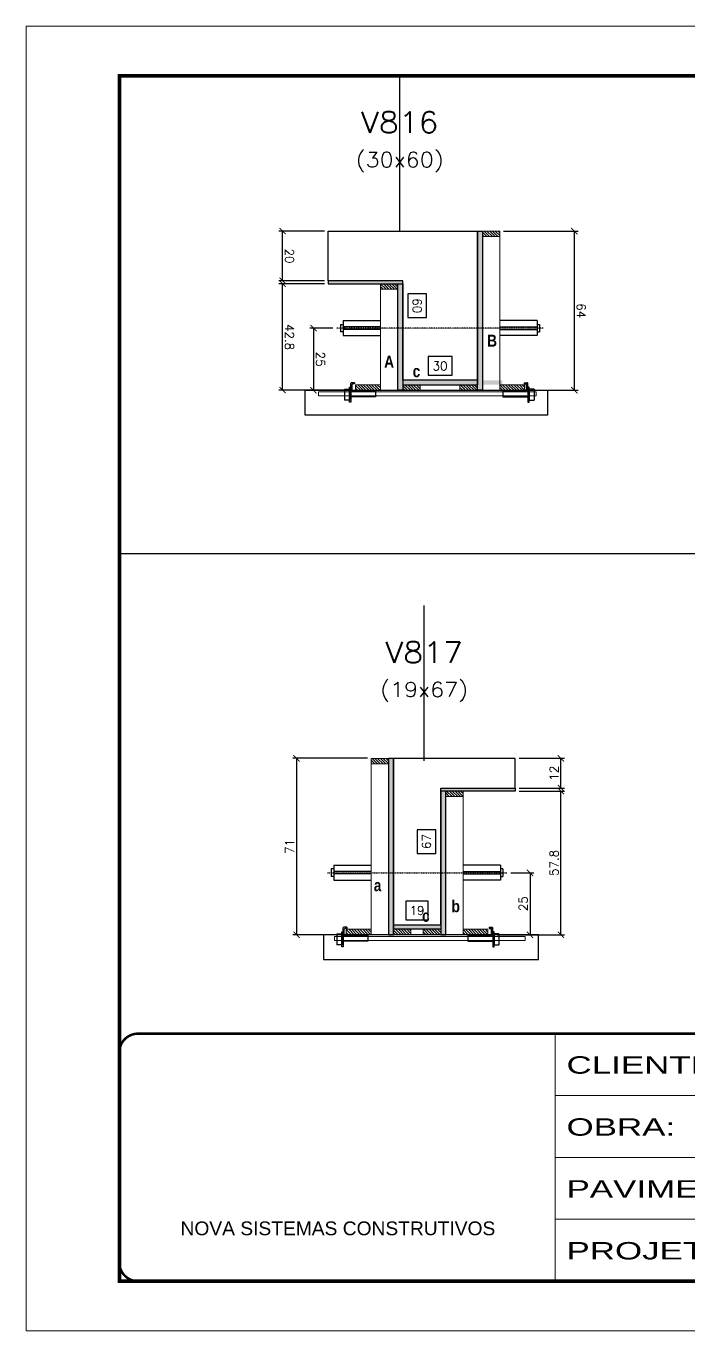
# Model space of a CAD drawing. Extents: x -20960 to -5926, y -2106 to 21915.
# Drawn here: x -9023 to -8491, y 15123 to 16173 of the extents above; entities that cross this region are included whole.
import ezdxf
from ezdxf.enums import TextEntityAlignment as Align

# ---------------------------------------------------------------- set-up
doc = ezdxf.new("R2010")
doc.units = 0
for name, pattern in [('CONTINUO', [0]), ('DASHED', [0.75, 0.5, -0.25]), ('HIDDEN', [0.375, 0.25, -0.125])]:
    doc.linetypes.add(name, pattern=pattern)
for name, color, linetype in [('barrote', 251, 'Continuous'), ('COTA', 241, 'Continuous'), ('Cota Seção (2x)', 4, 'Continuous'), ('detalhes', 4, 'Continuous'), ('Painéis', 200, 'Continuous'), ('presilha', 1, 'Continuous'), ('TENSOR', 3, 'Continuous'), ('Texto de Titulo', 7, 'Continuous'), ('Texto Qtd Sarr', 242, 'Continuous')]:
    doc.layers.add(name, color=color, linetype=linetype)
for name, color, linetype, lineweight in [('CONCRETO', 251, 'Continuous', 25), ('Folhas', 255, 'Continuous', 9), ('Hachura', 251, 'Continuous', 9), ('Madeira', 126, 'Continuous', 18), ('SARRAFO DE PRESSAO', 251, 'DASHED', 9), ('SCO-___-LAJ', 2, 'Continuous', 0), ('Texto Seção', 7, 'Continuous', 15)]:
    doc.layers.add(name, color=color, linetype=linetype, lineweight=lineweight)
doc.styles.add('ARIAL', font='arial.ttf')
doc.styles.add('Romans', font='romans.shx')
doc.styles.add('TECNICA', font='techb___.ttf', dxfattribs={"height": 10})
doc.styles.add('Tecnologia', font='')
doc.styles.get('Tecnologia').set_extended_font_data('Forgotten Futurist')
doc.dimstyles.new('Cota Seção (2x)', dxfattribs={"dimtxt": 7, "dimasz": 5, "dimexe": 3, "dimexo": 3, "dimgap": 2, "dimtad": 3, "dimdec": 1, "dimlfac": 0.5, "dimzin": 12, "dimdsep": 46, "dimtxsty": 'Romans', "dimblk": 'ARCHTICK', "dimcen": 0, "dimclrd": 4, "dimclre": 4, "dimclrt": 1, "dimadec": 1, "dimazin": 3, "dimtfac": 1, "dimtdec": 1, "dimtmove": 0, "dimatfit": 3, "dimldrblk": 'OBLIQUE', "dimfxl": 1, "dimtolj": 1, "dimtzin": 12, "dimarcsym": 0})
doc.dimstyles.new('Cota Seção interna', dxfattribs={"dimtxt": 7, "dimasz": 6, "dimexe": 0.18, "dimexo": 2, "dimgap": -4, "dimtad": 3, "dimdec": 1, "dimlfac": 0.5, "dimzin": 12, "dimdsep": 46, "dimtxsty": 'Romans', "dimblk": 'ARCHTICK', "dimcen": 0.09, "dimse1": 1, "dimse2": 1, "dimsd1": 1, "dimsd2": 1, "dimclrd": 180, "dimclre": 5, "dimclrt": 1, "dimadec": 0, "dimazin": 3, "dimtfac": 1, "dimtdec": 1, "dimtofl": 0, "dimtmove": 0, "dimatfit": 3, "dimldrblk": 'ARCHTICK', "dimfxl": 1, "dimtolj": 1, "dimtzin": 0, "dimarcsym": 0})

# ---------------------------------------------------------------- blocks, each defined once
blk = doc.blocks.new('9999999999')
at = {"color": 30, "linetype": 'CONTINUO'}
for p, q in [((98564.6, 34230.2), (98564.6, 34429.4)), ((98564.6, 34379.6), (99584, 34379.6)), ((98564.6, 34329.8), (99488, 34329.8)), ((98564.6, 34280), (99488, 34280))]:
    blk.add_line(p, q, dxfattribs=at)
at = {"color": 30, "linetype": 'CONTINUO', "const_width": 2}
blk.add_lwpolyline([(99584, 34230.2), (99584, 34414.4, 0.414214), (99569, 34429.4), (98229, 34429.4, 0.414214), (98214, 34414.4), (98214, 34245.2, 0.414214), (98229, 34230.2), (99584, 34230.2)], format="xyb", dxfattribs=at)
at = {"layer": 'Folhas'}
blk.add_lwpolyline([(98139, 34190.2), (99624, 34190.2), (99624, 35240.2), (98139, 35240.2)], close=True, dxfattribs=at)
at = {"layer": 'Folhas', "color": 30, "const_width": 3}
blk.add_lwpolyline([(98214, 34230.2), (99584, 34230.2), (99584, 35200.2), (98214, 35200.2)], close=True, dxfattribs=at)
at = {"color": 7, "linetype": 'Continuous', "ltscale": 5, "style": 'ARIAL'}
blk.add_text('NOVA SISTEMAS CONSTRUTIVOS', height=11.059, dxfattribs=at).set_placement((98263.2, 34267.2))
at = {"layer": 'Folhas', "color": 7, "style": 'Tecnologia', "width": 1.5}
for s, p in [('CLIENTE:', (98573.7, 34397.2)), ('OBRA:', (98573.7, 34347.3)), ('PAVIMENTO:', (98573.7, 34297.5)), ('PROJETO:', (98573.7, 34247.7))]:
    blk.add_text(s, height=14, dxfattribs=at).set_placement(p)
blk = doc.blocks.new('titulo1')
at = {"layer": 'Defpoints', "color": 252, "linetype": 'HIDDEN', "ltscale": 2}
blk.add_line((0, 0), (0, 125), dxfattribs=at)
at = {"layer": 'Defpoints', "style": 'Romans', "oblique": 15}
blk.add_attdef('FOLHA', text='', height=10, dxfattribs=at).set_placement((0, 15.6), align=Align.MIDDLE_CENTER)
at = {"layer": 'Texto Qtd Sarr', "color": 3, "style": 'Romans', "oblique": 15}
for tag, height, p in [('TITULO', 17, (0, 71.4)), ('SEÇÃO', 12, (0, 41.5))]:
    blk.add_attdef(tag, text='', height=height, dxfattribs=at).set_placement(p, align=Align.MIDDLE_CENTER)
blk = doc.blocks.new('_ArchTick')
at = {"color": 0, "linetype": 'ByBlock', "const_width": 0.15}
blk.add_lwpolyline([(-0.5, -0.5), (0.5, 0.5)], dxfattribs=at)
blk = doc.blocks.new('*D851')
at = {"layer": 'COTA', "color": 4, "lineweight": -2, "transparency": 16777216}
for p, q in [((-8783.5, 15965.1), (-8820.2, 15965.1)), ((-8817.2, 15879.5), (-8817.2, 15965.1)), ((-8765.9, 15879.5), (-8820.2, 15879.5))]:
    blk.add_line(p, q, dxfattribs=at)
at = {"layer": 'Defpoints', "color": 0, "transparency": 16777216}
for p in [(-8817.2, 15965.1), (-8780.5, 15965.1), (-8762.9, 15879.5)]:
    blk.add_point(p, dxfattribs=at)
at = {"layer": 'COTA', "color": 4, "lineweight": -2, "transparency": 16777216, "xscale": 5, "yscale": 5, "zscale": 5}
for p, rotation in [((-8817.2, 15965.1), 90.00098738421937), ((-8817.2, 15879.5), 270.0009873842193)]:
    blk.add_blockref('_ArchTick', p, dxfattribs=dict(at, rotation=rotation))
at = {"layer": 'COTA', "color": 1, "transparency": 16777216, "insert": (-8811.7, 15922.3), "char_height": 7, "attachment_point": 5, "rotation": 270.001, "style": 'Romans'}
blk.add_mtext('\\A1;42.8', dxfattribs=at)
blk = doc.blocks.new('_Oblique')
at = {"color": 0, "linetype": 'ByBlock', "lineweight": -2}
blk.add_line((-0.5, -0.5), (0.5, 0.5), dxfattribs=at)
blk = doc.blocks.new('*D852')
at = {"layer": 'COTA', "color": 4, "lineweight": -2, "transparency": 16777216}
for p, q in [((-8783.5, 16007.5), (-8820.2, 16007.5)), ((-8817.2, 15967.5), (-8817.2, 16007.5)), ((-8783.5, 15967.5), (-8820.2, 15967.5))]:
    blk.add_line(p, q, dxfattribs=at)
at = {"layer": 'Defpoints', "color": 0, "transparency": 16777216}
for p in [(-8817.2, 16007.5), (-8780.5, 16007.5), (-8780.5, 15967.5)]:
    blk.add_point(p, dxfattribs=at)
at = {"layer": 'COTA', "color": 4, "lineweight": -2, "transparency": 16777216, "xscale": 5, "yscale": 5, "zscale": 5}
for p, rotation in [((-8817.2, 16007.5), 90.00098738421937), ((-8817.2, 15967.5), 270.0009873842193)]:
    blk.add_blockref('_ArchTick', p, dxfattribs=dict(at, rotation=rotation))
at = {"layer": 'COTA', "color": 1, "transparency": 16777216, "insert": (-8811.7, 15987.5), "char_height": 7, "attachment_point": 5, "rotation": 270.001, "style": 'Romans'}
blk.add_mtext('\\A1;20', dxfattribs=at)
blk = doc.blocks.new('*D853')
at = {"layer": 'Cota Seção (2x)', "color": 180, "lineweight": -2, "transparency": 16777216}
for p, q in [((-8716.5, 15957), (-8716.5, 15938)), ((-8701.5, 15957), (-8716.5, 15957)), ((-8701.5, 15938), (-8701.5, 15957)), ((-8716.5, 15938), (-8701.5, 15938))]:
    blk.add_line(p, q, dxfattribs=at)
at = {"layer": 'Defpoints', "color": 0, "transparency": 16777216}
for p in [(-8720.5, 16007.5), (-8720.5, 16007.5), (-8720.5, 15887.5)]:
    blk.add_point(p, dxfattribs=at)
at = {"layer": 'Cota Seção (2x)', "color": 1, "transparency": 16777216, "insert": (-8709, 15947.5), "char_height": 7, "attachment_point": 5, "rotation": 270.001, "style": 'Romans'}
blk.add_mtext('\\A1;60', dxfattribs=at)
blk = doc.blocks.new('PRESILHA METÁLICA 1')
at = {"layer": 'presilha'}
for p, q in [((7.5, 10.6), (7.5, 19.9)), ((12, 21), (8.6, 21)), ((9, 11.6), (9, 18.9)), ((12, 19.5), (9.6, 19.5)), ((12, 21), (12, 19.5)), ((0, 13), (6, 13)), ((0, 13), (0, 0)), ((6, 0), (0, 0)), ((6, 15.5), (7.5, 15.5)), ((6, -2.5), (6, 15.5)), ((6, 13), (6, 0)), ((7.5, 15.5), (7.5, -2.5)), ((37.5, 4.1), (7.5, 4.1)), ((37.5, 11), (9.6, 11)), ((37.5, 11), (37.5, 4.1)), ((7.5, -2.5), (6, -2.5))]:
    blk.add_line(p, q, dxfattribs=at)
for centre, radius, start, end in [((8.6, 19.9), 1.14, 90, 180), ((9.6, 18.9), 0.57, 90, 180), ((9.6, 11.6), 0.57, 180, 270)]:
    blk.add_arc(centre, radius, start, end, dxfattribs=at)
blk = doc.blocks.new('*D901')
at = {"layer": 'COTA', "color": 4, "lineweight": -2, "transparency": 16777216}
for p, q in [((-8776.8, 15929.5), (-8795.3, 15929.5)), ((-8792.3, 15929.5), (-8792.3, 15879.5)), ((-8776.8, 15879.5), (-8795.3, 15879.5))]:
    blk.add_line(p, q, dxfattribs=at)
at = {"layer": 'Defpoints', "color": 0, "transparency": 16777216}
for p in [(-8773.8, 15929.5), (-8792.3, 15879.5), (-8773.8, 15879.5)]:
    blk.add_point(p, dxfattribs=at)
at = {"layer": 'COTA', "color": 4, "lineweight": -2, "transparency": 16777216, "xscale": 5, "yscale": 5, "zscale": 5}
for p, rotation in [((-8792.3, 15929.5), 90.00098738421937), ((-8792.3, 15879.5), 270.0009873842193)]:
    blk.add_blockref('_ArchTick', p, dxfattribs=dict(at, rotation=rotation))
at = {"layer": 'COTA', "color": 1, "transparency": 16777216, "insert": (-8786.8, 15904.5), "char_height": 7, "attachment_point": 5, "rotation": 270.001, "style": 'Romans'}
blk.add_mtext('\\A1;25', dxfattribs=at)
blk = doc.blocks.new('*D902')
at = {"layer": 'Cota Seção (2x)', "color": 180, "lineweight": -2, "transparency": 16777216}
for p, q in [((-8680.8, 15906.5), (-8700.1, 15906.5)), ((-8700.1, 15906.5), (-8700.1, 15891.5)), ((-8680.8, 15891.5), (-8680.8, 15906.5)), ((-8700.1, 15891.5), (-8680.8, 15891.5))]:
    blk.add_line(p, q, dxfattribs=at)
at = {"layer": 'Defpoints', "color": 0, "transparency": 16777216}
for p in [(-8720.5, 15887.5), (-8660.5, 15887.5), (-8660.5, 15887.5)]:
    blk.add_point(p, dxfattribs=at)
at = {"layer": 'Cota Seção (2x)', "color": 1, "transparency": 16777216, "insert": (-8690.5, 15899), "char_height": 7, "attachment_point": 5, "style": 'Romans'}
blk.add_mtext('\\A1;30', dxfattribs=at)
blk = doc.blocks.new('*D1673')
at = {"layer": 'COTA', "color": 4, "lineweight": -2, "transparency": 16777216}
for p, q in [((-8627, 15556.9), (-8590.3, 15556.9)), ((-8593.3, 15441.3), (-8593.3, 15556.9)), ((-8644.6, 15441.3), (-8590.3, 15441.3))]:
    blk.add_line(p, q, dxfattribs=at)
at = {"layer": 'Defpoints', "color": 0, "transparency": 16777216}
for p in [(-8630, 15556.9), (-8593.3, 15556.9), (-8647.6, 15441.3)]:
    blk.add_point(p, dxfattribs=at)
at = {"layer": 'COTA', "color": 4, "lineweight": -2, "transparency": 16777216, "xscale": 5, "yscale": 5, "zscale": 5}
for p, rotation in [((-8593.3, 15556.9), 90), ((-8593.3, 15441.3), 270)]:
    blk.add_blockref('_ArchTick', p, dxfattribs=dict(at, rotation=rotation))
at = {"layer": 'COTA', "color": 1, "transparency": 16777216, "insert": (-8598.8, 15499.1), "char_height": 7, "attachment_point": 5, "rotation": 90, "style": 'Romans'}
blk.add_mtext('\\A1;57.8', dxfattribs=at)
blk = doc.blocks.new('*D1674')
at = {"layer": 'COTA', "color": 4, "lineweight": -2, "transparency": 16777216}
for p, q in [((-8627, 15583.3), (-8590.3, 15583.3)), ((-8593.3, 15559.3), (-8593.3, 15583.3)), ((-8627, 15559.3), (-8590.3, 15559.3))]:
    blk.add_line(p, q, dxfattribs=at)
at = {"layer": 'Defpoints', "color": 0, "transparency": 16777216}
for p in [(-8630, 15583.3), (-8593.3, 15583.3), (-8630, 15559.3)]:
    blk.add_point(p, dxfattribs=at)
at = {"layer": 'COTA', "color": 4, "lineweight": -2, "transparency": 16777216, "xscale": 5, "yscale": 5, "zscale": 5}
for p, rotation in [((-8593.3, 15583.3), 90), ((-8593.3, 15559.3), 270)]:
    blk.add_blockref('_ArchTick', p, dxfattribs=dict(at, rotation=rotation))
at = {"layer": 'COTA', "color": 1, "transparency": 16777216, "insert": (-8598.8, 15571.3), "char_height": 7, "attachment_point": 5, "rotation": 90, "style": 'Romans'}
blk.add_mtext('\\A1;12', dxfattribs=at)
blk = doc.blocks.new('*D1675')
at = {"layer": 'Cota Seção (2x)', "color": 180, "lineweight": -2, "transparency": 16777216}
for p, q in [((-8694, 15525.8), (-8709, 15525.8)), ((-8709, 15525.8), (-8709, 15506.8)), ((-8694, 15506.8), (-8694, 15525.8)), ((-8709, 15506.8), (-8694, 15506.8))]:
    blk.add_line(p, q, dxfattribs=at)
at = {"layer": 'Defpoints', "color": 0, "transparency": 16777216}
for p in [(-8690, 15583.3), (-8690, 15583.3), (-8690, 15449.3)]:
    blk.add_point(p, dxfattribs=at)
at = {"layer": 'Cota Seção (2x)', "color": 1, "transparency": 16777216, "insert": (-8701.5, 15516.3), "char_height": 7, "attachment_point": 5, "rotation": 90, "style": 'Romans'}
blk.add_mtext('\\A1;67', dxfattribs=at)
blk = doc.blocks.new('*D1676')
at = {"layer": 'Cota Seção (2x)', "color": 180, "lineweight": -2, "transparency": 16777216}
for p, q in [((-8700, 15468.3), (-8718, 15468.3)), ((-8718, 15468.3), (-8718, 15453.3)), ((-8700, 15453.3), (-8700, 15468.3)), ((-8718, 15453.3), (-8700, 15453.3))]:
    blk.add_line(p, q, dxfattribs=at)
at = {"layer": 'Defpoints', "color": 0, "transparency": 16777216}
for p in [(-8690, 15449.3), (-8728, 15441.3), (-8690, 15441.3)]:
    blk.add_point(p, dxfattribs=at)
at = {"layer": 'Cota Seção (2x)', "color": 1, "transparency": 16777216, "insert": (-8709, 15460.8), "char_height": 7, "attachment_point": 5, "style": 'Romans'}
blk.add_mtext('\\A1;19', dxfattribs=at)
blk = doc.blocks.new('*D1677')
at = {"layer": 'COTA', "color": 4, "lineweight": -2, "transparency": 16777216}
for p, q in [((-8749, 15583.3), (-8809, 15583.3)), ((-8806, 15583.3), (-8806, 15441.3)), ((-8749, 15441.3), (-8809, 15441.3))]:
    blk.add_line(p, q, dxfattribs=at)
at = {"layer": 'Defpoints', "color": 0, "transparency": 16777216}
for p in [(-8746, 15583.3), (-8806, 15441.3), (-8746, 15441.3)]:
    blk.add_point(p, dxfattribs=at)
at = {"layer": 'COTA', "color": 4, "lineweight": -2, "transparency": 16777216, "xscale": 5, "yscale": 5, "zscale": 5}
for p, rotation in [((-8806, 15583.3), 90), ((-8806, 15441.3), 270)]:
    blk.add_blockref('_ArchTick', p, dxfattribs=dict(at, rotation=rotation))
at = {"layer": 'COTA', "color": 1, "transparency": 16777216, "insert": (-8811.5, 15512.3), "char_height": 7, "attachment_point": 5, "rotation": 90, "style": 'Romans'}
blk.add_mtext('\\A1;71', dxfattribs=at)
blk = doc.blocks.new('*D1678')
at = {"layer": 'COTA', "color": 4, "lineweight": -2, "transparency": 16777216}
for p, q in [((-8633.7, 15491.2), (-8615.1, 15491.2)), ((-8618.1, 15491.2), (-8618.1, 15441.3)), ((-8633.7, 15441.3), (-8615.1, 15441.3))]:
    blk.add_line(p, q, dxfattribs=at)
at = {"layer": 'Defpoints', "color": 0, "transparency": 16777216}
for p in [(-8636.7, 15491.2), (-8636.7, 15441.3), (-8618.1, 15441.3)]:
    blk.add_point(p, dxfattribs=at)
at = {"layer": 'COTA', "color": 4, "lineweight": -2, "transparency": 16777216, "xscale": 5, "yscale": 5, "zscale": 5}
for p, rotation in [((-8618.1, 15491.2), 90), ((-8618.1, 15441.3), 270)]:
    blk.add_blockref('_ArchTick', p, dxfattribs=dict(at, rotation=rotation))
at = {"layer": 'COTA', "color": 1, "transparency": 16777216, "insert": (-8623.6, 15466.3), "char_height": 7, "attachment_point": 5, "rotation": 90, "style": 'Romans'}
blk.add_mtext('\\A1;25', dxfattribs=at)

msp = doc.modelspace()

# ---------------------------------------------------------------- hatches: boundary and pattern name
at = {"layer": 'Hachura'}
h = msp.add_hatch(color=256, dxfattribs=at)
h.dxf.hatch_style = 1
h.paths.add_polyline_path([(-8660.47, 16007.52), (-8656.47, 16007.52), (-8656.47, 15879.52), (-8660.47, 15879.52)])
h = msp.add_hatch(color=256, dxfattribs=at)
h.dxf.hatch_style = 1
h.paths.add_polyline_path([(-8720.47, 15965.12), (-8720.47, 15967.52), (-8780.47, 15967.51), (-8780.47, 15965.11)])
h = msp.add_hatch(dxfattribs=at)
h.set_pattern_fill('ANSI31', color=256, scale=0.5, angle=270, style=0)
h.set_pattern_definition([(315, (14227.347, 7657.4717), (1.12253202, 1.12253202), [])])
h.paths.add_polyline_path([(-8724.47, 15960.72), (-8724.47, 15965.12), (-8738.47, 15965.11), (-8738.47, 15960.71)])
h = msp.add_hatch(color=256, dxfattribs=at)
h.dxf.hatch_style = 1
h.paths.add_polyline_path([(-8724.47, 15965.12), (-8720.47, 15965.12), (-8720.47, 15879.52), (-8724.47, 15879.52)])
h = msp.add_hatch(color=256, dxfattribs=at)
h.dxf.hatch_style = 1
h.paths.add_polyline_path([(-8640.47, 15883.92), (-8640.47, 15887.52), (-8720.47, 15887.52), (-8720.47, 15883.92)])
h = msp.add_hatch(dxfattribs=at)
h.set_pattern_fill('ANSI31', color=256, scale=0.5, angle=270, style=0)
h.set_pattern_definition([(315, (14227.347, 7649.8717), (1.12253202, 1.12253202), [])])
h.paths.add_polyline_path([(-8758.47, 15879.51), (-8758.47, 15883.91), (-8738.47, 15883.91), (-8738.47, 15879.51)])
h = msp.add_hatch(dxfattribs=at)
h.set_pattern_fill('ANSI31', color=256, scale=0.5, angle=270, style=0)
h.set_pattern_definition([(315, (14236.147, 7649.8717), (1.12253202, 1.12253202), [])])
h.paths.add_polyline_path([(-8720.47, 15879.52), (-8720.47, 15883.92), (-8706.47, 15883.92), (-8706.47, 15879.52)])
h = msp.add_hatch(dxfattribs=at)
h.set_pattern_fill('ANSI31', color=256, scale=0.5, angle=270, style=0)
h.set_pattern_definition([(315, (14159.8393, 7275.6273), (1.12253202, 1.12253202), [])])
h.paths.add_polyline_path([(-8745.98, 15578.87), (-8745.98, 15583.27), (-8731.98, 15583.27), (-8731.98, 15578.87)])
h = msp.add_hatch(color=256, dxfattribs=at)
h.dxf.hatch_style = 1
h.paths.add_polyline_path([(-8727.98, 15583.27), (-8731.98, 15583.27), (-8731.98, 15441.27), (-8727.98, 15441.27)])
h = msp.add_hatch(color=256, dxfattribs=at)
h.dxf.hatch_style = 1
h.paths.add_polyline_path([(-8689.98, 15556.87), (-8689.98, 15559.27), (-8629.98, 15559.27), (-8629.98, 15556.87)])
h = msp.add_hatch(color=256, dxfattribs=at)
h.dxf.hatch_style = 1
h.paths.add_polyline_path([(-8685.98, 15556.87), (-8689.98, 15556.87), (-8689.98, 15441.27), (-8685.98, 15441.27)])
h = msp.add_hatch(dxfattribs=at)
h.set_pattern_fill('ANSI31', color=256, scale=0.5, angle=270, style=0)
h.set_pattern_definition([(315, (14219.8393, 7249.2273), (1.12253202, 1.12253202), [])])
h.paths.add_polyline_path([(-8685.98, 15552.47), (-8685.98, 15556.87), (-8671.98, 15556.87), (-8671.98, 15552.47)])
h = msp.add_hatch(dxfattribs=at)
h.set_pattern_fill('ANSI31', color=256, scale=0.5, angle=270, style=0)
h.set_pattern_definition([(315, (14125.8393, 7211.6273), (1.12253202, 1.12253202), [])])
h.paths.add_polyline_path([(-8745.98, 15441.27), (-8745.98, 15445.67), (-8765.98, 15445.67), (-8765.98, 15441.27)])
h = msp.add_hatch(color=256, dxfattribs=at)
h.dxf.hatch_style = 1
h.paths.add_polyline_path([(-8727.98, 15445.67), (-8727.98, 15449.27), (-8689.98, 15449.27), (-8689.98, 15445.67)])
h = msp.add_hatch(dxfattribs=at)
h.set_pattern_fill('ANSI31', color=256, scale=0.5, angle=270, style=0)
h.set_pattern_definition([(315, (14228.6413, 7211.6273), (1.12253202, 1.12253202), [])])
h.paths.add_polyline_path([(-8727.98, 15441.27), (-8727.98, 15445.67), (-8713.98, 15445.67), (-8713.98, 15441.27)])
h = msp.add_hatch(dxfattribs=at)
h.set_pattern_fill('ANSI31', color=256, scale=0.5, angle=270, style=0)
h.set_pattern_definition([(315, (14228.6393, 7211.6273), (1.12253202, 1.12253202), [])])
h.paths.add_polyline_path([(-8689.98, 15441.27), (-8689.98, 15445.67), (-8703.98, 15445.67), (-8703.98, 15441.27)])
h = msp.add_hatch(dxfattribs=at)
h.set_pattern_fill('ANSI31', color=256, scale=0.5, angle=270, style=0)
h.set_pattern_definition([(315, (14219.8393, 7211.6273), (1.12253202, 1.12253202), [])])
h.paths.add_polyline_path([(-8651.98, 15441.27), (-8651.98, 15445.67), (-8671.98, 15445.67), (-8671.98, 15441.27)])

# ---------------------------------------------------------------- linework, layer by layer
at = {"ltscale": 3}
for p, q in [((-8770.47, 15932.48), (-8770.47, 15926.48)), ((-8770.47, 15932.48), (-8768.47, 15932.48)), ((-8768.47, 15935.48), (-8768.47, 15923.48)), ((-8768.47, 15935.48), (-8738.47, 15935.48)), ((-8738.47, 15930.48), (-8768.47, 15930.48)), ((-8612.47, 15935.49), (-8642.47, 15935.49)), ((-8642.47, 15930.49), (-8612.47, 15930.49)), ((-8612.47, 15935.49), (-8612.47, 15923.49)), ((-8612.47, 15932.49), (-8610.47, 15932.49)), ((-8610.47, 15932.49), (-8610.47, 15926.49)), ((-8768.47, 15926.48), (-8770.47, 15926.48)), ((-8738.47, 15928.48), (-8768.47, 15928.48)), ((-8768.47, 15923.48), (-8738.47, 15923.48)), ((-8642.47, 15928.49), (-8612.47, 15928.49)), ((-8612.47, 15923.49), (-8642.47, 15923.49)), ((-8612.47, 15926.49), (-8610.47, 15926.49)), ((-8777.98, 15494.24), (-8777.98, 15488.24)), ((-8775.98, 15494.24), (-8777.98, 15494.24)), ((-8775.98, 15488.24), (-8777.98, 15488.24)), ((-8775.98, 15497.24), (-8775.98, 15485.24)), ((-8775.98, 15497.24), (-8745.98, 15497.24)), ((-8745.98, 15492.24), (-8775.98, 15492.24)), ((-8745.98, 15490.24), (-8775.98, 15490.24)), ((-8641.98, 15497.24), (-8671.98, 15497.24)), ((-8671.98, 15492.24), (-8641.98, 15492.24)), ((-8671.98, 15490.24), (-8641.98, 15490.24)), ((-8641.98, 15497.24), (-8641.98, 15485.24)), ((-8639.98, 15494.24), (-8641.98, 15494.24)), ((-8641.98, 15488.24), (-8639.98, 15488.24)), ((-8639.98, 15494.24), (-8639.98, 15488.24)), ((-8775.98, 15485.24), (-8745.98, 15485.24)), ((-8641.98, 15485.24), (-8671.98, 15485.24))]:
    msp.add_line(p, q, dxfattribs=at)
at = {"layer": 'barrote'}
for p, q in [((-8799.08, 15879.51), (-8604.11, 15879.52)), ((-8799.07, 15859.51), (-8799.08, 15879.51)), ((-8604.11, 15879.52), (-8604.11, 15859.52)), ((-8604.11, 15859.52), (-8799.07, 15859.51))]:
    msp.add_line(p, q, dxfattribs=at)
msp.add_lwpolyline([(-8784.34, 15421.27), (-8611.38, 15421.27), (-8611.38, 15441.27), (-8784.34, 15441.27)], close=True, dxfattribs=at)
at = {"layer": 'CONCRETO'}
for p, q in [((-8780.47, 16007.51), (-8720.47, 16007.52)), ((-8780.47, 15967.51), (-8780.47, 16007.51)), ((-8720.47, 16007.52), (-8720.47, 16007.52)), ((-8720.47, 16007.52), (-8660.47, 16007.52)), ((-8660.47, 16007.52), (-8660.47, 15883.92)), ((-8720.47, 15967.52), (-8780.47, 15967.51)), ((-8720.47, 15887.52), (-8720.47, 15967.52)), ((-8660.47, 15887.52), (-8720.47, 15887.52)), ((-8660.47, 15883.92), (-8660.47, 15887.52)), ((-8660.47, 15883.92), (-8660.47, 15883.92))]:
    msp.add_line(p, q, dxfattribs=at)
msp.add_lwpolyline([(-8689.98, 15559.27), (-8629.98, 15559.27), (-8629.98, 15583.27), (-8727.98, 15583.27), (-8727.98, 15445.67), (-8727.98, 15445.67), (-8727.98, 15449.27), (-8689.98, 15449.27)], close=True, dxfattribs=at)
at = {"layer": 'COTA', "color": 4}
for p, q in [((-8639.47, 16007.52), (-8579.5, 16007.52)), ((-8582.5, 16007.52), (-8582.5, 15879.52)), ((-8639.47, 15879.52), (-8579.5, 15879.52))]:
    msp.add_line(p, q, dxfattribs=at)
at = {"layer": 'COTA', "linetype": 'ByBlock'}
msp.add_line((-7578.5, 15747.91), (-8948.5, 15747.91), dxfattribs=at)
at = {"layer": 'Hachura', "linetype": 'Continuous'}
for p, q in [((-8656.47, 16006.66), (-8652.93, 16003.12)), ((-8656.47, 16004.41), (-8655.18, 16003.12)), ((-8655.09, 16007.52), (-8650.69, 16003.12)), ((-8652.84, 16007.52), (-8648.44, 16003.12)), ((-8650.6, 16007.52), (-8646.2, 16003.12)), ((-8648.35, 16007.52), (-8643.95, 16003.12)), ((-8646.11, 16007.52), (-8642.47, 16003.88)), ((-8643.86, 16007.52), (-8642.47, 16006.13)), ((-8674.47, 15881.81), (-8672.17, 15879.52)), ((-8674.47, 15879.57), (-8674.42, 15879.52)), ((-8674.33, 15883.92), (-8669.93, 15879.52)), ((-8672.08, 15883.92), (-8667.68, 15879.52)), ((-8669.84, 15883.92), (-8665.44, 15879.52)), ((-8667.59, 15883.92), (-8663.19, 15879.52)), ((-8665.35, 15883.92), (-8660.95, 15879.52)), ((-8663.1, 15883.92), (-8660.47, 15881.28)), ((-8660.86, 15883.92), (-8660.47, 15883.53)), ((-8642.47, 15881.71), (-8640.27, 15879.52)), ((-8642.43, 15883.92), (-8638.03, 15879.52)), ((-8640.18, 15883.92), (-8635.78, 15879.52)), ((-8637.94, 15883.92), (-8633.54, 15879.52)), ((-8635.69, 15883.92), (-8631.29, 15879.52)), ((-8633.45, 15883.92), (-8629.05, 15879.52)), ((-8631.2, 15883.92), (-8626.8, 15879.52)), ((-8628.96, 15883.92), (-8624.56, 15879.52)), ((-8626.71, 15883.92), (-8622.47, 15879.67)), ((-8624.47, 15883.92), (-8622.47, 15881.92))]:
    msp.add_line(p, q, dxfattribs=at)
at = {"layer": 'Madeira'}
for p, q in [((-8642.47, 16007.52), (-8656.47, 16007.52)), ((-8656.47, 16007.52), (-8656.47, 16003.12)), ((-8642.47, 16007.52), (-8656.47, 16007.52)), ((-8656.47, 16007.52), (-8656.47, 15879.52)), ((-8656.47, 16003.12), (-8642.47, 16003.12)), ((-8642.47, 16003.12), (-8642.47, 16007.52)), ((-8642.47, 15879.52), (-8642.47, 16007.52)), ((-8660.47, 15883.92), (-8674.47, 15883.92)), ((-8674.47, 15883.92), (-8674.47, 15879.52)), ((-8674.47, 15879.52), (-8660.47, 15879.52)), ((-8660.47, 15879.52), (-8660.47, 15883.92)), ((-8656.47, 15879.52), (-8642.47, 15879.52)), ((-8642.47, 15879.52), (-8642.47, 15883.92)), ((-8642.47, 15883.92), (-8622.47, 15883.92)), ((-8622.47, 15879.52), (-8642.47, 15879.52)), ((-8622.47, 15883.92), (-8622.47, 15879.52))]:
    msp.add_line(p, q, dxfattribs=at)
for points in [[(-8724.47, 15960.72), (-8724.47, 15965.12), (-8738.47, 15965.11), (-8738.47, 15960.71)], [(-8724.47, 15965.12), (-8738.47, 15965.11), (-8738.47, 15879.51), (-8724.47, 15879.52)], [(-8758.47, 15879.51), (-8758.47, 15883.91), (-8738.47, 15883.91), (-8738.47, 15879.51)], [(-8720.47, 15879.52), (-8720.47, 15883.92), (-8706.47, 15883.92), (-8706.47, 15879.52)], [(-8745.98, 15578.87), (-8745.98, 15583.27), (-8731.98, 15583.27), (-8731.98, 15578.87)], [(-8745.98, 15583.27), (-8731.98, 15583.27), (-8731.98, 15441.27), (-8745.98, 15441.27)], [(-8685.98, 15552.47), (-8685.98, 15556.87), (-8671.98, 15556.87), (-8671.98, 15552.47)], [(-8685.98, 15556.87), (-8671.98, 15556.87), (-8671.98, 15441.27), (-8685.98, 15441.27)], [(-8745.98, 15441.27), (-8745.98, 15445.67), (-8765.98, 15445.67), (-8765.98, 15441.27)], [(-8727.98, 15441.27), (-8727.98, 15445.67), (-8713.98, 15445.67), (-8713.98, 15441.27)], [(-8689.98, 15441.27), (-8689.98, 15445.67), (-8703.98, 15445.67), (-8703.98, 15441.27)], [(-8651.98, 15441.27), (-8651.98, 15445.67), (-8671.98, 15445.67), (-8671.98, 15441.27)]]:
    msp.add_lwpolyline(points, close=True, dxfattribs=at)
at = {"layer": 'Painéis'}
for p, q in [((-8660.47, 16007.52), (-8656.47, 16007.52)), ((-8660.47, 15879.52), (-8660.47, 16007.52)), ((-8656.47, 16007.52), (-8656.47, 15879.52)), ((-8660.47, 15887.52), (-8720.47, 15887.52)), ((-8720.47, 15887.52), (-8720.47, 15883.92)), ((-8660.47, 15883.92), (-8660.47, 15887.52)), ((-8720.47, 15883.92), (-8660.47, 15883.92)), ((-8656.47, 15879.52), (-8660.47, 15879.52))]:
    msp.add_line(p, q, dxfattribs=at)
for points in [[(-8720.47, 15965.12), (-8720.47, 15967.52), (-8780.47, 15967.51), (-8780.47, 15965.11)], [(-8724.47, 15965.12), (-8720.47, 15965.12), (-8720.47, 15879.52), (-8724.47, 15879.52)], [(-8727.98, 15583.27), (-8731.98, 15583.27), (-8731.98, 15441.27), (-8727.98, 15441.27)], [(-8689.98, 15556.87), (-8689.98, 15559.27), (-8629.98, 15559.27), (-8629.98, 15556.87)], [(-8685.98, 15556.87), (-8689.98, 15556.87), (-8689.98, 15441.27), (-8685.98, 15441.27)], [(-8727.98, 15445.67), (-8727.98, 15449.27), (-8689.98, 15449.27), (-8689.98, 15445.67)]]:
    msp.add_lwpolyline(points, close=True, dxfattribs=at)
at = {"layer": 'presilha'}
for p, q in [((-8639.89, 15878.88), (-8639.89, 15874.28)), ((-8639.89, 15878.88), (-8621.27, 15878.88)), ((-8622.89, 15885.55), (-8622.89, 15884.55)), ((-8622.89, 15885.55), (-8620.65, 15885.55)), ((-8622.89, 15884.55), (-8621.27, 15884.55)), ((-8620.89, 15879.26), (-8620.89, 15884.17)), ((-8619.89, 15878.64), (-8619.89, 15884.79)), ((-8618.89, 15881.88), (-8619.89, 15881.88)), ((-8619.89, 15881.88), (-8619.89, 15869.88)), ((-8618.89, 15869.88), (-8618.89, 15881.88)), ((-8614.89, 15880.22), (-8618.89, 15880.22)), ((-8618.89, 15880.22), (-8618.89, 15871.55)), ((-8614.89, 15880.22), (-8614.89, 15871.55)), ((-8639.89, 15874.28), (-8619.89, 15874.28)), ((-8619.89, 15869.88), (-8618.89, 15869.88)), ((-8618.89, 15871.55), (-8614.89, 15871.55))]:
    msp.add_line(p, q, dxfattribs=at)
for centre, radius, start, end in [((-8621.27, 15884.17), 0.38, 0.00099, 90.00099), ((-8621.27, 15879.26), 0.38, 270.00099, 0.00099), ((-8620.65, 15884.79), 0.76, 0.00099, 90.00099)]:
    msp.add_arc(centre, radius, start, end, dxfattribs=at)
at = {"layer": 'SCO-___-LAJ', "color": 1}
for p, q in [((-8613.11, 15878.18), (-8788.41, 15878.18)), ((-8788.41, 15878.18), (-8788.41, 15874.98)), ((-8613.11, 15874.98), (-8613.11, 15878.18)), ((-8788.41, 15874.98), (-8613.11, 15874.98))]:
    msp.add_line(p, q, dxfattribs=at)
msp.add_lwpolyline([(-8775.34, 15439.94), (-8622.04, 15439.94), (-8622.04, 15436.74), (-8775.34, 15436.74)], close=True, dxfattribs=at)
at = {"layer": 'TENSOR', "linetype": 'HIDDEN', "ltscale": 0.5}
for p, q in [((-8607.47, 15929.49), (-8773.78, 15929.48)), ((-8780.98, 15491.24), (-8636.68, 15491.24))]:
    msp.add_line(p, q, dxfattribs=at)

# ---------------------------------------------------------------- block references
at = {"layer": 'COTA', "color": 4, "xscale": 5, "yscale": 5, "zscale": 5}
for p, rotation in [((-8582.5, 16007.52), 90.00098738421937), ((-8582.5, 15879.52), 270.0009873842193)]:
    msp.add_blockref('_ArchTick', p, dxfattribs=dict(at, rotation=rotation))
at = {"layer": 'presilha', "xscale": 0.6666666666666667, "yscale": 0.6666666666666667, "zscale": 0.6666666666666667, "rotation": 0.0009873841914934626}
msp.add_blockref('PRESILHA METÁLICA 1', (-8767.34, 15871.55), dxfattribs=at)
at = {"layer": 'presilha', "yscale": 0.6666666666666666, "zscale": 0.6666666666666666}
for p, xscale in [((-8773.56, 15433.3), 0.6666666666666666), ((-8643.11, 15433.3), -0.6666666666666666)]:
    msp.add_blockref('PRESILHA METÁLICA 1', p, dxfattribs=dict(at, xscale=xscale))
at = {"layer": 'SARRAFO DE PRESSAO', "color": 6, "linetype": 'ByBlock'}
msp.add_blockref('9999999999', (-107162.48, -19067.69), dxfattribs=at)
at = {"layer": 'Texto Seção'}
ref = msp.add_blockref('titulo1', (-8722.97, 16007.52), dxfattribs=at)
ref.add_attrib('TITULO', 'V816', dxfattribs={"layer": 'Texto de Titulo', "color": 7, "height": 17, "style": 'Romans', "width": 1.1}).set_placement((-8722.97, 16095.02), align=Align.MIDDLE_CENTER)
ref.add_attrib('SEÇÃO', '(30x60)', dxfattribs={"layer": 'Texto de Titulo', "color": 7, "height": 12, "style": 'Romans', "width": 1.1}).set_placement((-8722.97, 16065.02), align=Align.MIDDLE_CENTER)
ref = msp.add_blockref('titulo1', (-8703.34, 15581.14), dxfattribs=at)
ref.add_attrib('TITULO', 'V817', dxfattribs={"layer": 'Texto de Titulo', "color": 7, "height": 17, "style": 'Romans', "width": 1.1}).set_placement((-8703.34, 15668.64), align=Align.MIDDLE_CENTER)
ref.add_attrib('SEÇÃO', '(19x67)', dxfattribs={"layer": 'Texto de Titulo', "color": 7, "height": 12, "style": 'Romans', "width": 1.1}).set_placement((-8703.34, 15638.64), align=Align.MIDDLE_CENTER)

# ---------------------------------------------------------------- texts
at = {"layer": 'COTA', "color": 1, "insert": (-8577, 15943.52), "char_height": 7, "attachment_point": 5, "rotation": 270.00099, "style": 'Romans'}
msp.add_mtext('\\A1;64', dxfattribs=at)
at = {"layer": 'detalhes', "style": 'TECNICA'}
for s, p in [('B', (-8652.64, 15914.55)), ('A', (-8735.47, 15897.7)), ('c', (-8712.55, 15890.01))]:
    msp.add_text(s, height=9.6, rotation=0.00099, dxfattribs=at).set_placement(p)
for s, p in [('a', (-8743.81, 15476.3)), ('b', (-8681.27, 15459.46)), ('c', (-8705, 15451.77))]:
    msp.add_text(s, height=9.6, dxfattribs=at).set_placement(p)

# ---------------------------------------------------------------- dimensions: what is measured, and where the dimension line sits
at = {"layer": 'COTA'}
for base, p1, p2, angle, picture, middle in [((-8817.19, 16007.51), (-8780.47, 15967.51), (-8780.47, 16007.51), 90.00099, '*D852', (-8811.69, 15987.51)), ((-8817.19, 15965.11), (-8762.87, 15879.51), (-8780.47, 15965.11), 90.00099, '*D851', (-8811.69, 15922.31)), ((-8792.33, 15879.51), (-8773.78, 15929.48), (-8773.77, 15879.51), 90.00099, '*D901', (-8786.83, 15904.5)), ((-8805.95, 15441.27), (-8745.98, 15583.27), (-8745.98, 15441.27), 90, '*D1677', (-8811.45, 15512.27)), ((-8593.26, 15583.27), (-8629.98, 15559.27), (-8629.98, 15583.27), 90, '*D1674', (-8598.76, 15571.27)), ((-8593.26, 15556.87), (-8647.58, 15441.27), (-8629.98, 15556.87), 90, '*D1673', (-8598.76, 15499.07)), ((-8618.12, 15441.27), (-8636.68, 15491.24), (-8636.68, 15441.27), 90, '*D1678', (-8623.62, 15466.26))]:
    dim = msp.add_linear_dim(base=base, p1=p1, p2=p2, angle=angle, dimstyle='Cota Seção (2x)', dxfattribs=at)
    dim.commit()
    dim.dimension.update_dxf_attribs({"geometry": picture, "text_midpoint": middle})
at = {"layer": 'Cota Seção (2x)'}
for base, p1, p2, angle, picture, middle in [((-8720.47, 16007.52), (-8720.47, 15887.52), (-8720.47, 16007.52), 90.00099, '*D853', (-8708.97, 15947.52)), ((-8689.98, 15583.27), (-8689.98, 15449.27), (-8689.98, 15583.27), 90, '*D1675', (-8701.48, 15516.27))]:
    dim = msp.add_linear_dim(base=base, p1=p1, p2=p2, angle=angle, dimstyle='Cota Seção interna', dxfattribs=at)
    dim.commit()
    dim.dimension.update_dxf_attribs({"geometry": picture, "text_midpoint": middle})
dim = msp.add_linear_dim(base=(-8660.47, 15887.52), p1=(-8720.47, 15887.52), p2=(-8660.47, 15887.52), dimstyle='Cota Seção interna', dxfattribs=at)
dim.commit()
dim.dimension.update_dxf_attribs({"geometry": '*D902', "text_midpoint": (-8690.47, 15887.52), "dimtype": 160})
dim = msp.add_linear_dim(base=(-8689.98, 15449.27), p1=(-8727.98, 15441.27), p2=(-8689.98, 15441.27), dimstyle='Cota Seção interna', dxfattribs=at)
dim.commit()
dim.dimension.update_dxf_attribs({"geometry": '*D1676', "text_midpoint": (-8708.98, 15460.77)})

doc.saveas('drawing.dxf')
